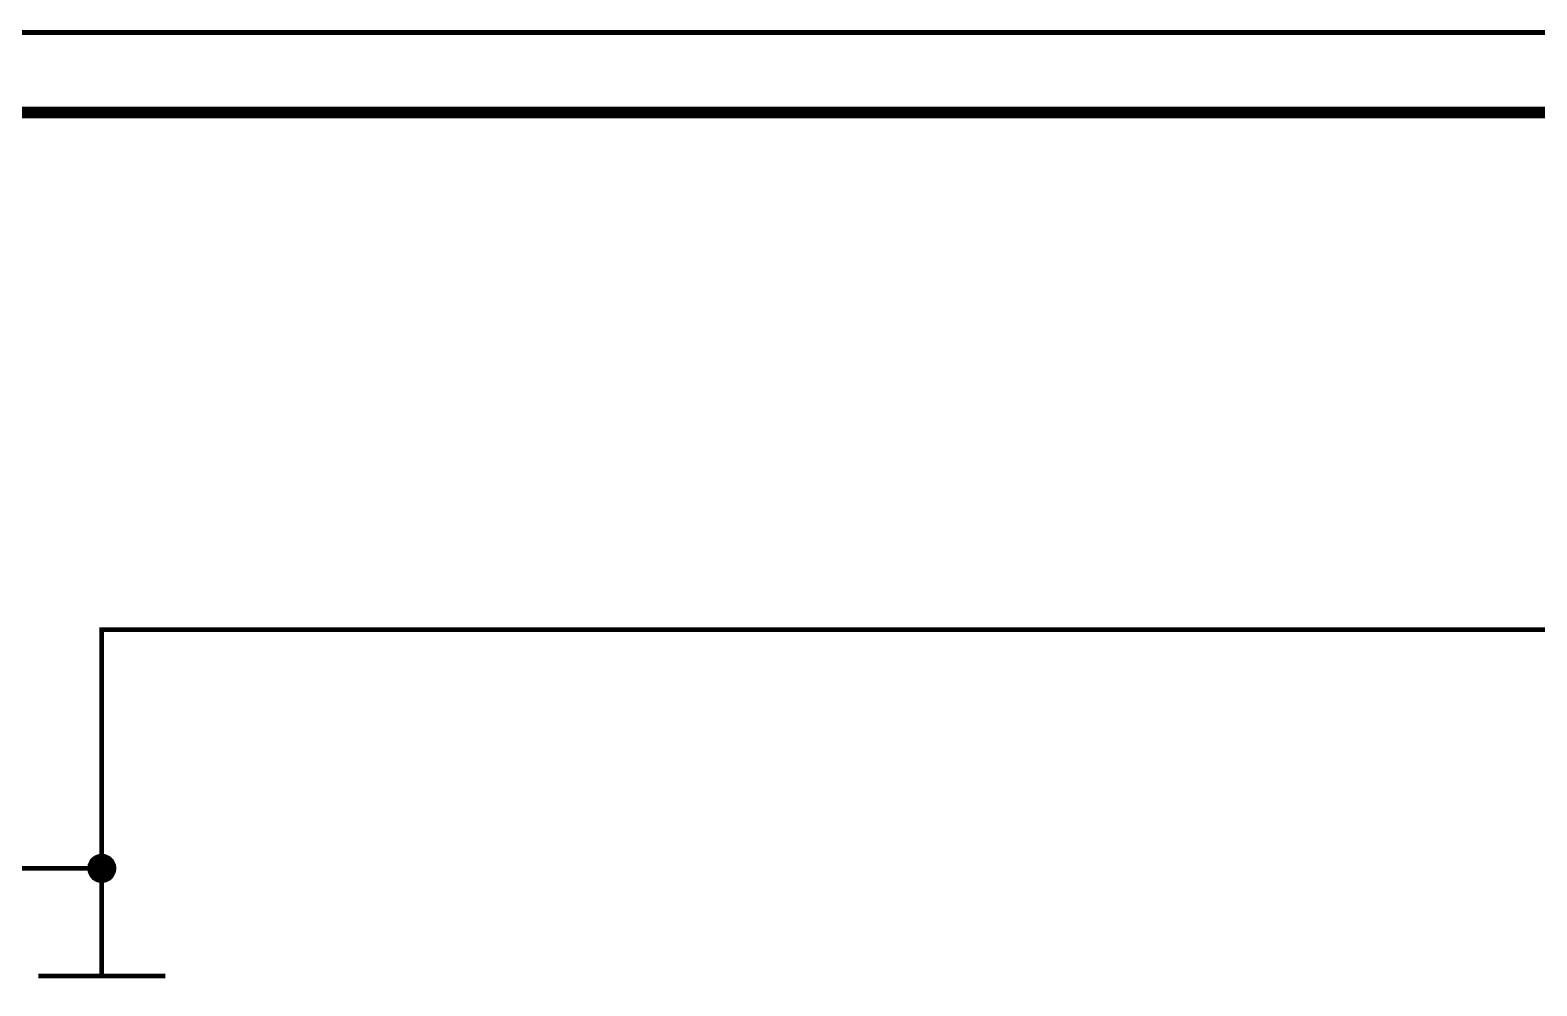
# Model space of a CAD drawing. Header units: millimetres. Extents: x 0 to 594, y 0 to 420.
# Drawn here: x 160.5 to 255.2, y 360.1 to 420.1 of the extents above; entities that cross this region are included whole.
import ezdxf

# ---------------------------------------------------------------- set-up
doc = ezdxf.new("R2010")
doc.units = ezdxf.units.MM
doc.layers.add('Sheet', color=255, linetype='Continuous')

msp = doc.modelspace()

# ---------------------------------------------------------------- linework, layer by layer
at = {"layer": 'Sheet'}
for points, const_width in [([(0.063, 420), (593.968, 420), (593.968, 0), (0.063, 0), (0.063, 420)], 0.3), ([(0.063, 420), (593.968, 420), (593.968, 0), (0.063, 0), (0.063, 420)], 0.3), ([(0.063, 420), (0.063, 0), (593.968, 0), (593.968, 420), (0.063, 420), (0.063, 420)], 0.0991), ([(0.063, 420), (0.063, 0), (593.968, 0), (593.968, 420), (0.063, 420), (0.063, 420)], 0.0991)]:
    msp.add_lwpolyline(points, close=True, dxfattribs=dict(at, const_width=const_width))
for points, const_width in [([(20.055, 414.977), (588.947, 414.977)], 0.749), ([(165.033, 367.5), (165.033, 382.489), (310.012, 382.489)], 0.3), ([(164.275, 367.5), (164.275, 367.532), (164.275, 367.579), (164.291, 367.611), (164.291, 367.658), (164.291, 367.69), (164.307, 367.721), (164.323, 367.753), (164.339, 367.784), (164.354, 367.832), (164.37, 367.863), (164.386, 367.895), (164.402, 367.926), (164.417, 367.958), (164.449, 367.974), (164.465, 368.005), (164.496, 368.037), (164.528, 368.053), (164.544, 368.084), (164.575, 368.1), (164.607, 368.132), (164.639, 368.148), (164.67, 368.163), (164.702, 368.179), (164.733, 368.195), (164.765, 368.211), (164.812, 368.227), (164.844, 368.227), (164.875, 368.242), (164.923, 368.242), (164.954, 368.258), (164.986, 368.258), (165.033, 368.258)], 0.3), ([(164.275, 367.5), (164.275, 367.532), (164.275, 367.579), (164.291, 367.611), (164.291, 367.658), (164.291, 367.69), (164.307, 367.721), (164.323, 367.753), (164.339, 367.784), (164.354, 367.832), (164.37, 367.863), (164.386, 367.895), (164.402, 367.926), (164.417, 367.958), (164.449, 367.974), (164.465, 368.005), (164.496, 368.037), (164.528, 368.053), (164.544, 368.084), (164.575, 368.1), (164.607, 368.132), (164.639, 368.148), (164.67, 368.163), (164.702, 368.179), (164.733, 368.195), (164.765, 368.211), (164.812, 368.227), (164.844, 368.227), (164.875, 368.242), (164.923, 368.242), (164.954, 368.258), (164.986, 368.258), (165.033, 368.258)], 0.3), ([(164.275, 367.5), (164.275, 367.532), (164.275, 367.579), (164.291, 367.611), (164.291, 367.658), (164.291, 367.69), (164.307, 367.721), (164.323, 367.753), (164.339, 367.784), (164.354, 367.832), (164.37, 367.863), (164.386, 367.895), (164.402, 367.926), (164.417, 367.958), (164.449, 367.974), (164.465, 368.005), (164.496, 368.037), (164.528, 368.053), (164.544, 368.084), (164.575, 368.1), (164.607, 368.132), (164.639, 368.148), (164.67, 368.163), (164.702, 368.179), (164.733, 368.195), (164.765, 368.211), (164.812, 368.227), (164.844, 368.227), (164.875, 368.242), (164.923, 368.242), (164.954, 368.258), (164.986, 368.258), (165.033, 368.258)], 0.3), ([(164.275, 367.5), (164.275, 367.532), (164.275, 367.579), (164.291, 367.611), (164.291, 367.658), (164.291, 367.69), (164.307, 367.721), (164.323, 367.753), (164.339, 367.784), (164.354, 367.832), (164.37, 367.863), (164.386, 367.895), (164.402, 367.926), (164.417, 367.958), (164.449, 367.974), (164.465, 368.005), (164.496, 368.037), (164.528, 368.053), (164.544, 368.084), (164.575, 368.1), (164.607, 368.132), (164.639, 368.148), (164.67, 368.163), (164.702, 368.179), (164.733, 368.195), (164.765, 368.211), (164.812, 368.227), (164.844, 368.227), (164.875, 368.242), (164.923, 368.242), (164.954, 368.258), (164.986, 368.258), (165.033, 368.258)], 0.3), ([(164.275, 367.5), (164.275, 367.532), (164.275, 367.579), (164.291, 367.611), (164.291, 367.658), (164.291, 367.69), (164.307, 367.721), (164.323, 367.753), (164.339, 367.784), (164.354, 367.832), (164.37, 367.863), (164.386, 367.895), (164.402, 367.926), (164.417, 367.958), (164.449, 367.974), (164.465, 368.005), (164.496, 368.037), (164.528, 368.053), (164.544, 368.084), (164.575, 368.1), (164.607, 368.132), (164.639, 368.148), (164.67, 368.163), (164.702, 368.179), (164.733, 368.195), (164.765, 368.211), (164.812, 368.227), (164.844, 368.227), (164.875, 368.242), (164.923, 368.242), (164.954, 368.258), (164.986, 368.258), (165.033, 368.258)], 0.0991), ([(164.275, 367.5), (164.275, 367.532), (164.275, 367.579), (164.291, 367.611), (164.291, 367.658), (164.291, 367.69), (164.307, 367.721), (164.323, 367.753), (164.339, 367.784), (164.354, 367.832), (164.37, 367.863), (164.386, 367.895), (164.402, 367.926), (164.417, 367.958), (164.449, 367.974), (164.465, 368.005), (164.496, 368.037), (164.528, 368.053), (164.544, 368.084), (164.575, 368.1), (164.607, 368.132), (164.639, 368.148), (164.67, 368.163), (164.702, 368.179), (164.733, 368.195), (164.765, 368.211), (164.812, 368.227), (164.844, 368.227), (164.875, 368.242), (164.923, 368.242), (164.954, 368.258), (164.986, 368.258), (165.033, 368.258)], 0.0991), ([(164.275, 367.5), (164.275, 367.532), (164.275, 367.579), (164.291, 367.611), (164.291, 367.658), (164.291, 367.69), (164.307, 367.721), (164.323, 367.753), (164.339, 367.784), (164.354, 367.832), (164.37, 367.863), (164.386, 367.895), (164.402, 367.926), (164.417, 367.958), (164.449, 367.974), (164.465, 368.005), (164.496, 368.037), (164.528, 368.053), (164.544, 368.084), (164.575, 368.1), (164.607, 368.132), (164.639, 368.148), (164.67, 368.163), (164.702, 368.179), (164.733, 368.195), (164.765, 368.211), (164.812, 368.227), (164.844, 368.227), (164.875, 368.242), (164.923, 368.242), (164.954, 368.258), (164.986, 368.258), (165.033, 368.258)], 0.0991), ([(164.275, 367.5), (164.275, 367.532), (164.275, 367.579), (164.291, 367.611), (164.291, 367.658), (164.291, 367.69), (164.307, 367.721), (164.323, 367.753), (164.339, 367.784), (164.354, 367.832), (164.37, 367.863), (164.386, 367.895), (164.402, 367.926), (164.417, 367.958), (164.449, 367.974), (164.465, 368.005), (164.496, 368.037), (164.528, 368.053), (164.544, 368.084), (164.575, 368.1), (164.607, 368.132), (164.639, 368.148), (164.67, 368.163), (164.702, 368.179), (164.733, 368.195), (164.765, 368.211), (164.812, 368.227), (164.844, 368.227), (164.875, 368.242), (164.923, 368.242), (164.954, 368.258), (164.986, 368.258), (165.033, 368.258)], 0.0991), ([(165.033, 368.258), (165.033, 368.258)], 0.3), ([(165.033, 368.258), (165.081, 368.258), (165.112, 368.258), (165.144, 368.242), (165.191, 368.242), (165.223, 368.227), (165.254, 368.227), (165.302, 368.211), (165.333, 368.195), (165.365, 368.179), (165.397, 368.163), (165.428, 368.148), (165.46, 368.132), (165.491, 368.1), (165.523, 368.084), (165.539, 368.053), (165.57, 368.037), (165.602, 368.005), (165.618, 367.974), (165.649, 367.958), (165.665, 367.926), (165.681, 367.895), (165.697, 367.863), (165.712, 367.832), (165.728, 367.784), (165.744, 367.753), (165.76, 367.721), (165.776, 367.69), (165.776, 367.658), (165.776, 367.611), (165.791, 367.579), (165.791, 367.532), (165.791, 367.5)], 0.3), ([(165.033, 368.258), (165.033, 368.258)], 0.3), ([(165.033, 368.258), (165.081, 368.258), (165.112, 368.258), (165.144, 368.242), (165.191, 368.242), (165.223, 368.227), (165.254, 368.227), (165.302, 368.211), (165.333, 368.195), (165.365, 368.179), (165.397, 368.163), (165.428, 368.148), (165.46, 368.132), (165.491, 368.1), (165.523, 368.084), (165.539, 368.053), (165.57, 368.037), (165.602, 368.005), (165.618, 367.974), (165.649, 367.958), (165.665, 367.926), (165.681, 367.895), (165.697, 367.863), (165.712, 367.832), (165.728, 367.784), (165.744, 367.753), (165.76, 367.721), (165.776, 367.69), (165.776, 367.658), (165.776, 367.611), (165.791, 367.579), (165.791, 367.532), (165.791, 367.5)], 0.3), ([(165.033, 368.258), (165.033, 368.258)], 0.3), ([(165.033, 368.258), (165.081, 368.258), (165.112, 368.258), (165.144, 368.242), (165.191, 368.242), (165.223, 368.227), (165.254, 368.227), (165.302, 368.211), (165.333, 368.195), (165.365, 368.179), (165.397, 368.163), (165.428, 368.148), (165.46, 368.132), (165.491, 368.1), (165.523, 368.084), (165.539, 368.053), (165.57, 368.037), (165.602, 368.005), (165.618, 367.974), (165.649, 367.958), (165.665, 367.926), (165.681, 367.895), (165.697, 367.863), (165.712, 367.832), (165.728, 367.784), (165.744, 367.753), (165.76, 367.721), (165.776, 367.69), (165.776, 367.658), (165.776, 367.611), (165.791, 367.579), (165.791, 367.532), (165.791, 367.5)], 0.3), ([(165.033, 368.258), (165.033, 368.258)], 0.3), ([(165.033, 368.258), (165.081, 368.258), (165.112, 368.258), (165.144, 368.242), (165.191, 368.242), (165.223, 368.227), (165.254, 368.227), (165.302, 368.211), (165.333, 368.195), (165.365, 368.179), (165.397, 368.163), (165.428, 368.148), (165.46, 368.132), (165.491, 368.1), (165.523, 368.084), (165.539, 368.053), (165.57, 368.037), (165.602, 368.005), (165.618, 367.974), (165.649, 367.958), (165.665, 367.926), (165.681, 367.895), (165.697, 367.863), (165.712, 367.832), (165.728, 367.784), (165.744, 367.753), (165.76, 367.721), (165.776, 367.69), (165.776, 367.658), (165.776, 367.611), (165.791, 367.579), (165.791, 367.532), (165.791, 367.5)], 0.3), ([(165.033, 368.258), (165.033, 368.258)], 0.0991), ([(165.033, 368.258), (165.081, 368.258), (165.112, 368.258), (165.144, 368.242), (165.191, 368.242), (165.223, 368.227), (165.254, 368.227), (165.302, 368.211), (165.333, 368.195), (165.365, 368.179), (165.397, 368.163), (165.428, 368.148), (165.46, 368.132), (165.491, 368.1), (165.523, 368.084), (165.539, 368.053), (165.57, 368.037), (165.602, 368.005), (165.618, 367.974), (165.649, 367.958), (165.665, 367.926), (165.681, 367.895), (165.697, 367.863), (165.712, 367.832), (165.728, 367.784), (165.744, 367.753), (165.76, 367.721), (165.776, 367.69), (165.776, 367.658), (165.776, 367.611), (165.791, 367.579), (165.791, 367.532), (165.791, 367.5)], 0.0991), ([(165.033, 368.258), (165.033, 368.258)], 0.0991), ([(165.033, 368.258), (165.081, 368.258), (165.112, 368.258), (165.144, 368.242), (165.191, 368.242), (165.223, 368.227), (165.254, 368.227), (165.302, 368.211), (165.333, 368.195), (165.365, 368.179), (165.397, 368.163), (165.428, 368.148), (165.46, 368.132), (165.491, 368.1), (165.523, 368.084), (165.539, 368.053), (165.57, 368.037), (165.602, 368.005), (165.618, 367.974), (165.649, 367.958), (165.665, 367.926), (165.681, 367.895), (165.697, 367.863), (165.712, 367.832), (165.728, 367.784), (165.744, 367.753), (165.76, 367.721), (165.776, 367.69), (165.776, 367.658), (165.776, 367.611), (165.791, 367.579), (165.791, 367.532), (165.791, 367.5)], 0.0991), ([(165.033, 368.258), (165.033, 368.258)], 0.0991), ([(165.033, 368.258), (165.081, 368.258), (165.112, 368.258), (165.144, 368.242), (165.191, 368.242), (165.223, 368.227), (165.254, 368.227), (165.302, 368.211), (165.333, 368.195), (165.365, 368.179), (165.397, 368.163), (165.428, 368.148), (165.46, 368.132), (165.491, 368.1), (165.523, 368.084), (165.539, 368.053), (165.57, 368.037), (165.602, 368.005), (165.618, 367.974), (165.649, 367.958), (165.665, 367.926), (165.681, 367.895), (165.697, 367.863), (165.712, 367.832), (165.728, 367.784), (165.744, 367.753), (165.76, 367.721), (165.776, 367.69), (165.776, 367.658), (165.776, 367.611), (165.791, 367.579), (165.791, 367.532), (165.791, 367.5)], 0.0991), ([(165.033, 368.258), (165.033, 368.258)], 0.0991), ([(165.033, 368.258), (165.081, 368.258), (165.112, 368.258), (165.144, 368.242), (165.191, 368.242), (165.223, 368.227), (165.254, 368.227), (165.302, 368.211), (165.333, 368.195), (165.365, 368.179), (165.397, 368.163), (165.428, 368.148), (165.46, 368.132), (165.491, 368.1), (165.523, 368.084), (165.539, 368.053), (165.57, 368.037), (165.602, 368.005), (165.618, 367.974), (165.649, 367.958), (165.665, 367.926), (165.681, 367.895), (165.697, 367.863), (165.712, 367.832), (165.728, 367.784), (165.744, 367.753), (165.76, 367.721), (165.776, 367.69), (165.776, 367.658), (165.776, 367.611), (165.791, 367.579), (165.791, 367.532), (165.791, 367.5)], 0.0991), ([(160.028, 367.5), (165.033, 367.5), (165.033, 364.989)], 0.3), ([(165.033, 366.726), (164.986, 366.726), (164.954, 366.726), (164.923, 366.742), (164.875, 366.742), (164.844, 366.758), (164.812, 366.758), (164.765, 366.773), (164.733, 366.789), (164.702, 366.805), (164.67, 366.821), (164.639, 366.837), (164.607, 366.852), (164.575, 366.884), (164.544, 366.9), (164.528, 366.931), (164.496, 366.947), (164.465, 366.979), (164.449, 367.01), (164.417, 367.042), (164.402, 367.074), (164.386, 367.105), (164.37, 367.137), (164.354, 367.168), (164.339, 367.2), (164.323, 367.231), (164.307, 367.263), (164.291, 367.31), (164.291, 367.342), (164.291, 367.389), (164.275, 367.421), (164.275, 367.453), (164.275, 367.5)], 0.3), ([(164.275, 367.5), (164.275, 367.5)], 0.3), ([(165.033, 366.726), (164.986, 366.726), (164.954, 366.726), (164.923, 366.742), (164.875, 366.742), (164.844, 366.758), (164.812, 366.758), (164.765, 366.773), (164.733, 366.789), (164.702, 366.805), (164.67, 366.821), (164.639, 366.837), (164.607, 366.852), (164.575, 366.884), (164.544, 366.9), (164.528, 366.931), (164.496, 366.947), (164.465, 366.979), (164.449, 367.01), (164.417, 367.042), (164.402, 367.074), (164.386, 367.105), (164.37, 367.137), (164.354, 367.168), (164.339, 367.2), (164.323, 367.231), (164.307, 367.263), (164.291, 367.31), (164.291, 367.342), (164.291, 367.389), (164.275, 367.421), (164.275, 367.453), (164.275, 367.5)], 0.3), ([(164.275, 367.5), (164.275, 367.5)], 0.3), ([(165.033, 366.726), (164.986, 366.726), (164.954, 366.726), (164.923, 366.742), (164.875, 366.742), (164.844, 366.758), (164.812, 366.758), (164.765, 366.773), (164.733, 366.789), (164.702, 366.805), (164.67, 366.821), (164.639, 366.837), (164.607, 366.852), (164.575, 366.884), (164.544, 366.9), (164.528, 366.931), (164.496, 366.947), (164.465, 366.979), (164.449, 367.01), (164.417, 367.042), (164.402, 367.074), (164.386, 367.105), (164.37, 367.137), (164.354, 367.168), (164.339, 367.2), (164.323, 367.231), (164.307, 367.263), (164.291, 367.31), (164.291, 367.342), (164.291, 367.389), (164.275, 367.421), (164.275, 367.453), (164.275, 367.5)], 0.3), ([(164.275, 367.5), (164.275, 367.5)], 0.3), ([(165.033, 366.726), (164.986, 366.726), (164.954, 366.726), (164.923, 366.742), (164.875, 366.742), (164.844, 366.758), (164.812, 366.758), (164.765, 366.773), (164.733, 366.789), (164.702, 366.805), (164.67, 366.821), (164.639, 366.837), (164.607, 366.852), (164.575, 366.884), (164.544, 366.9), (164.528, 366.931), (164.496, 366.947), (164.465, 366.979), (164.449, 367.01), (164.417, 367.042), (164.402, 367.074), (164.386, 367.105), (164.37, 367.137), (164.354, 367.168), (164.339, 367.2), (164.323, 367.231), (164.307, 367.263), (164.291, 367.31), (164.291, 367.342), (164.291, 367.389), (164.275, 367.421), (164.275, 367.453), (164.275, 367.5)], 0.3), ([(164.275, 367.5), (164.275, 367.5)], 0.3), ([(165.033, 366.726), (164.986, 366.726), (164.954, 366.726), (164.923, 366.742), (164.875, 366.742), (164.844, 366.758), (164.812, 366.758), (164.765, 366.773), (164.733, 366.789), (164.702, 366.805), (164.67, 366.821), (164.639, 366.837), (164.607, 366.852), (164.575, 366.884), (164.544, 366.9), (164.528, 366.931), (164.496, 366.947), (164.465, 366.979), (164.449, 367.01), (164.417, 367.042), (164.402, 367.074), (164.386, 367.105), (164.37, 367.137), (164.354, 367.168), (164.339, 367.2), (164.323, 367.231), (164.307, 367.263), (164.291, 367.31), (164.291, 367.342), (164.291, 367.389), (164.275, 367.421), (164.275, 367.453), (164.275, 367.5)], 0.0991), ([(164.275, 367.5), (164.275, 367.5)], 0.0991), ([(165.033, 366.726), (164.986, 366.726), (164.954, 366.726), (164.923, 366.742), (164.875, 366.742), (164.844, 366.758), (164.812, 366.758), (164.765, 366.773), (164.733, 366.789), (164.702, 366.805), (164.67, 366.821), (164.639, 366.837), (164.607, 366.852), (164.575, 366.884), (164.544, 366.9), (164.528, 366.931), (164.496, 366.947), (164.465, 366.979), (164.449, 367.01), (164.417, 367.042), (164.402, 367.074), (164.386, 367.105), (164.37, 367.137), (164.354, 367.168), (164.339, 367.2), (164.323, 367.231), (164.307, 367.263), (164.291, 367.31), (164.291, 367.342), (164.291, 367.389), (164.275, 367.421), (164.275, 367.453), (164.275, 367.5)], 0.0991), ([(164.275, 367.5), (164.275, 367.5)], 0.0991), ([(165.033, 366.726), (164.986, 366.726), (164.954, 366.726), (164.923, 366.742), (164.875, 366.742), (164.844, 366.758), (164.812, 366.758), (164.765, 366.773), (164.733, 366.789), (164.702, 366.805), (164.67, 366.821), (164.639, 366.837), (164.607, 366.852), (164.575, 366.884), (164.544, 366.9), (164.528, 366.931), (164.496, 366.947), (164.465, 366.979), (164.449, 367.01), (164.417, 367.042), (164.402, 367.074), (164.386, 367.105), (164.37, 367.137), (164.354, 367.168), (164.339, 367.2), (164.323, 367.231), (164.307, 367.263), (164.291, 367.31), (164.291, 367.342), (164.291, 367.389), (164.275, 367.421), (164.275, 367.453), (164.275, 367.5)], 0.0991), ([(164.275, 367.5), (164.275, 367.5)], 0.0991), ([(165.033, 366.726), (164.986, 366.726), (164.954, 366.726), (164.923, 366.742), (164.875, 366.742), (164.844, 366.758), (164.812, 366.758), (164.765, 366.773), (164.733, 366.789), (164.702, 366.805), (164.67, 366.821), (164.639, 366.837), (164.607, 366.852), (164.575, 366.884), (164.544, 366.9), (164.528, 366.931), (164.496, 366.947), (164.465, 366.979), (164.449, 367.01), (164.417, 367.042), (164.402, 367.074), (164.386, 367.105), (164.37, 367.137), (164.354, 367.168), (164.339, 367.2), (164.323, 367.231), (164.307, 367.263), (164.291, 367.31), (164.291, 367.342), (164.291, 367.389), (164.275, 367.421), (164.275, 367.453), (164.275, 367.5)], 0.0991), ([(164.275, 367.5), (164.275, 367.5)], 0.0991), ([(165.791, 367.5), (165.791, 367.453), (165.791, 367.421), (165.776, 367.389), (165.776, 367.342), (165.776, 367.31), (165.76, 367.263), (165.744, 367.231), (165.728, 367.2), (165.712, 367.168), (165.697, 367.137), (165.681, 367.105), (165.665, 367.074), (165.649, 367.042), (165.618, 367.01), (165.602, 366.979), (165.57, 366.947), (165.539, 366.931), (165.523, 366.9), (165.491, 366.884), (165.46, 366.852), (165.428, 366.837), (165.397, 366.821), (165.365, 366.805), (165.333, 366.789), (165.302, 366.773), (165.254, 366.758), (165.223, 366.758), (165.191, 366.742), (165.144, 366.742), (165.112, 366.726), (165.081, 366.726), (165.033, 366.726)], 0.3), ([(165.791, 367.5), (165.791, 367.453), (165.791, 367.421), (165.776, 367.389), (165.776, 367.342), (165.776, 367.31), (165.76, 367.263), (165.744, 367.231), (165.728, 367.2), (165.712, 367.168), (165.697, 367.137), (165.681, 367.105), (165.665, 367.074), (165.649, 367.042), (165.618, 367.01), (165.602, 366.979), (165.57, 366.947), (165.539, 366.931), (165.523, 366.9), (165.491, 366.884), (165.46, 366.852), (165.428, 366.837), (165.397, 366.821), (165.365, 366.805), (165.333, 366.789), (165.302, 366.773), (165.254, 366.758), (165.223, 366.758), (165.191, 366.742), (165.144, 366.742), (165.112, 366.726), (165.081, 366.726), (165.033, 366.726)], 0.3), ([(165.791, 367.5), (165.791, 367.453), (165.791, 367.421), (165.776, 367.389), (165.776, 367.342), (165.776, 367.31), (165.76, 367.263), (165.744, 367.231), (165.728, 367.2), (165.712, 367.168), (165.697, 367.137), (165.681, 367.105), (165.665, 367.074), (165.649, 367.042), (165.618, 367.01), (165.602, 366.979), (165.57, 366.947), (165.539, 366.931), (165.523, 366.9), (165.491, 366.884), (165.46, 366.852), (165.428, 366.837), (165.397, 366.821), (165.365, 366.805), (165.333, 366.789), (165.302, 366.773), (165.254, 366.758), (165.223, 366.758), (165.191, 366.742), (165.144, 366.742), (165.112, 366.726), (165.081, 366.726), (165.033, 366.726)], 0.3), ([(165.791, 367.5), (165.791, 367.453), (165.791, 367.421), (165.776, 367.389), (165.776, 367.342), (165.776, 367.31), (165.76, 367.263), (165.744, 367.231), (165.728, 367.2), (165.712, 367.168), (165.697, 367.137), (165.681, 367.105), (165.665, 367.074), (165.649, 367.042), (165.618, 367.01), (165.602, 366.979), (165.57, 366.947), (165.539, 366.931), (165.523, 366.9), (165.491, 366.884), (165.46, 366.852), (165.428, 366.837), (165.397, 366.821), (165.365, 366.805), (165.333, 366.789), (165.302, 366.773), (165.254, 366.758), (165.223, 366.758), (165.191, 366.742), (165.144, 366.742), (165.112, 366.726), (165.081, 366.726), (165.033, 366.726)], 0.3), ([(165.791, 367.5), (165.791, 367.453), (165.791, 367.421), (165.776, 367.389), (165.776, 367.342), (165.776, 367.31), (165.76, 367.263), (165.744, 367.231), (165.728, 367.2), (165.712, 367.168), (165.697, 367.137), (165.681, 367.105), (165.665, 367.074), (165.649, 367.042), (165.618, 367.01), (165.602, 366.979), (165.57, 366.947), (165.539, 366.931), (165.523, 366.9), (165.491, 366.884), (165.46, 366.852), (165.428, 366.837), (165.397, 366.821), (165.365, 366.805), (165.333, 366.789), (165.302, 366.773), (165.254, 366.758), (165.223, 366.758), (165.191, 366.742), (165.144, 366.742), (165.112, 366.726), (165.081, 366.726), (165.033, 366.726)], 0.0991), ([(165.791, 367.5), (165.791, 367.453), (165.791, 367.421), (165.776, 367.389), (165.776, 367.342), (165.776, 367.31), (165.76, 367.263), (165.744, 367.231), (165.728, 367.2), (165.712, 367.168), (165.697, 367.137), (165.681, 367.105), (165.665, 367.074), (165.649, 367.042), (165.618, 367.01), (165.602, 366.979), (165.57, 366.947), (165.539, 366.931), (165.523, 366.9), (165.491, 366.884), (165.46, 366.852), (165.428, 366.837), (165.397, 366.821), (165.365, 366.805), (165.333, 366.789), (165.302, 366.773), (165.254, 366.758), (165.223, 366.758), (165.191, 366.742), (165.144, 366.742), (165.112, 366.726), (165.081, 366.726), (165.033, 366.726)], 0.0991), ([(165.791, 367.5), (165.791, 367.453), (165.791, 367.421), (165.776, 367.389), (165.776, 367.342), (165.776, 367.31), (165.76, 367.263), (165.744, 367.231), (165.728, 367.2), (165.712, 367.168), (165.697, 367.137), (165.681, 367.105), (165.665, 367.074), (165.649, 367.042), (165.618, 367.01), (165.602, 366.979), (165.57, 366.947), (165.539, 366.931), (165.523, 366.9), (165.491, 366.884), (165.46, 366.852), (165.428, 366.837), (165.397, 366.821), (165.365, 366.805), (165.333, 366.789), (165.302, 366.773), (165.254, 366.758), (165.223, 366.758), (165.191, 366.742), (165.144, 366.742), (165.112, 366.726), (165.081, 366.726), (165.033, 366.726)], 0.0991), ([(165.791, 367.5), (165.791, 367.453), (165.791, 367.421), (165.776, 367.389), (165.776, 367.342), (165.776, 367.31), (165.76, 367.263), (165.744, 367.231), (165.728, 367.2), (165.712, 367.168), (165.697, 367.137), (165.681, 367.105), (165.665, 367.074), (165.649, 367.042), (165.618, 367.01), (165.602, 366.979), (165.57, 366.947), (165.539, 366.931), (165.523, 366.9), (165.491, 366.884), (165.46, 366.852), (165.428, 366.837), (165.397, 366.821), (165.365, 366.805), (165.333, 366.789), (165.302, 366.773), (165.254, 366.758), (165.223, 366.758), (165.191, 366.742), (165.144, 366.742), (165.112, 366.726), (165.081, 366.726), (165.033, 366.726)], 0.0991), ([(165.791, 367.5), (165.791, 367.5), (165.791, 367.5), (165.791, 367.5), (165.791, 367.5), (165.791, 367.5), (165.791, 367.5), (165.791, 367.5), (165.791, 367.5), (165.791, 367.5), (165.791, 367.5), (165.791, 367.5), (165.791, 367.5), (165.791, 367.5), (165.791, 367.5), (165.791, 367.5), (165.791, 367.5), (165.791, 367.5), (165.791, 367.5), (165.791, 367.5), (165.791, 367.5), (165.791, 367.5), (165.791, 367.5), (165.791, 367.5), (165.791, 367.5), (165.791, 367.5), (165.791, 367.5), (165.791, 367.5), (165.791, 367.5), (165.791, 367.5), (165.791, 367.5), (165.791, 367.5), (165.791, 367.5)], 0.3), ([(165.791, 367.5), (165.791, 367.5)], 0.3), ([(165.791, 367.5), (165.791, 367.5), (165.791, 367.5), (165.791, 367.5), (165.791, 367.5), (165.791, 367.5), (165.791, 367.5), (165.791, 367.5), (165.791, 367.5), (165.791, 367.5), (165.791, 367.5), (165.791, 367.5), (165.791, 367.5), (165.791, 367.5), (165.791, 367.5), (165.791, 367.5), (165.791, 367.5), (165.791, 367.5), (165.791, 367.5), (165.791, 367.5), (165.791, 367.5), (165.791, 367.5), (165.791, 367.5), (165.791, 367.5), (165.791, 367.5), (165.791, 367.5), (165.791, 367.5), (165.791, 367.5), (165.791, 367.5), (165.791, 367.5), (165.791, 367.5), (165.791, 367.5), (165.791, 367.5)], 0.3), ([(165.791, 367.5), (165.791, 367.5)], 0.3), ([(165.791, 367.5), (165.791, 367.5), (165.791, 367.5), (165.791, 367.5), (165.791, 367.5), (165.791, 367.5), (165.791, 367.5), (165.791, 367.5), (165.791, 367.5), (165.791, 367.5), (165.791, 367.5), (165.791, 367.5), (165.791, 367.5), (165.791, 367.5), (165.791, 367.5), (165.791, 367.5), (165.791, 367.5), (165.791, 367.5), (165.791, 367.5), (165.791, 367.5), (165.791, 367.5), (165.791, 367.5), (165.791, 367.5), (165.791, 367.5), (165.791, 367.5), (165.791, 367.5), (165.791, 367.5), (165.791, 367.5), (165.791, 367.5), (165.791, 367.5), (165.791, 367.5), (165.791, 367.5), (165.791, 367.5)], 0.3), ([(165.791, 367.5), (165.791, 367.5)], 0.3), ([(165.791, 367.5), (165.791, 367.5), (165.791, 367.5), (165.791, 367.5), (165.791, 367.5), (165.791, 367.5), (165.791, 367.5), (165.791, 367.5), (165.791, 367.5), (165.791, 367.5), (165.791, 367.5), (165.791, 367.5), (165.791, 367.5), (165.791, 367.5), (165.791, 367.5), (165.791, 367.5), (165.791, 367.5), (165.791, 367.5), (165.791, 367.5), (165.791, 367.5), (165.791, 367.5), (165.791, 367.5), (165.791, 367.5), (165.791, 367.5), (165.791, 367.5), (165.791, 367.5), (165.791, 367.5), (165.791, 367.5), (165.791, 367.5), (165.791, 367.5), (165.791, 367.5), (165.791, 367.5), (165.791, 367.5)], 0.3), ([(165.791, 367.5), (165.791, 367.5)], 0.3), ([(165.791, 367.5), (165.791, 367.5), (165.791, 367.5), (165.791, 367.5), (165.791, 367.5), (165.791, 367.5), (165.791, 367.5), (165.791, 367.5), (165.791, 367.5), (165.791, 367.5), (165.791, 367.5), (165.791, 367.5), (165.791, 367.5), (165.791, 367.5), (165.791, 367.5), (165.791, 367.5), (165.791, 367.5), (165.791, 367.5), (165.791, 367.5), (165.791, 367.5), (165.791, 367.5), (165.791, 367.5), (165.791, 367.5), (165.791, 367.5), (165.791, 367.5), (165.791, 367.5), (165.791, 367.5), (165.791, 367.5), (165.791, 367.5), (165.791, 367.5), (165.791, 367.5), (165.791, 367.5), (165.791, 367.5)], 0.0991), ([(165.791, 367.5), (165.791, 367.5)], 0.0991), ([(165.791, 367.5), (165.791, 367.5), (165.791, 367.5), (165.791, 367.5), (165.791, 367.5), (165.791, 367.5), (165.791, 367.5), (165.791, 367.5), (165.791, 367.5), (165.791, 367.5), (165.791, 367.5), (165.791, 367.5), (165.791, 367.5), (165.791, 367.5), (165.791, 367.5), (165.791, 367.5), (165.791, 367.5), (165.791, 367.5), (165.791, 367.5), (165.791, 367.5), (165.791, 367.5), (165.791, 367.5), (165.791, 367.5), (165.791, 367.5), (165.791, 367.5), (165.791, 367.5), (165.791, 367.5), (165.791, 367.5), (165.791, 367.5), (165.791, 367.5), (165.791, 367.5), (165.791, 367.5), (165.791, 367.5)], 0.0991), ([(165.791, 367.5), (165.791, 367.5)], 0.0991), ([(165.791, 367.5), (165.791, 367.5), (165.791, 367.5), (165.791, 367.5), (165.791, 367.5), (165.791, 367.5), (165.791, 367.5), (165.791, 367.5), (165.791, 367.5), (165.791, 367.5), (165.791, 367.5), (165.791, 367.5), (165.791, 367.5), (165.791, 367.5), (165.791, 367.5), (165.791, 367.5), (165.791, 367.5), (165.791, 367.5), (165.791, 367.5), (165.791, 367.5), (165.791, 367.5), (165.791, 367.5), (165.791, 367.5), (165.791, 367.5), (165.791, 367.5), (165.791, 367.5), (165.791, 367.5), (165.791, 367.5), (165.791, 367.5), (165.791, 367.5), (165.791, 367.5), (165.791, 367.5), (165.791, 367.5)], 0.0991), ([(165.791, 367.5), (165.791, 367.5)], 0.0991), ([(165.791, 367.5), (165.791, 367.5), (165.791, 367.5), (165.791, 367.5), (165.791, 367.5), (165.791, 367.5), (165.791, 367.5), (165.791, 367.5), (165.791, 367.5), (165.791, 367.5), (165.791, 367.5), (165.791, 367.5), (165.791, 367.5), (165.791, 367.5), (165.791, 367.5), (165.791, 367.5), (165.791, 367.5), (165.791, 367.5), (165.791, 367.5), (165.791, 367.5), (165.791, 367.5), (165.791, 367.5), (165.791, 367.5), (165.791, 367.5), (165.791, 367.5), (165.791, 367.5), (165.791, 367.5), (165.791, 367.5), (165.791, 367.5), (165.791, 367.5), (165.791, 367.5), (165.791, 367.5), (165.791, 367.5)], 0.0991), ([(165.791, 367.5), (165.791, 367.5)], 0.0991), ([(165.033, 360.74), (165.033, 364.989)], 0.3), ([(165.033, 360.74), (161.038, 360.74)], 0.3), ([(165.033, 360.74), (169.028, 360.74)], 0.3)]:
    msp.add_lwpolyline(points, dxfattribs=dict(at, const_width=const_width))
at = {"layer": 'Sheet', "const_width": 0.762}
msp.add_lwpolyline([(164.619, 367.5, 1), (165.381, 367.5, 1)], format="xyb", close=True, dxfattribs=at)

doc.saveas('drawing.dxf')
